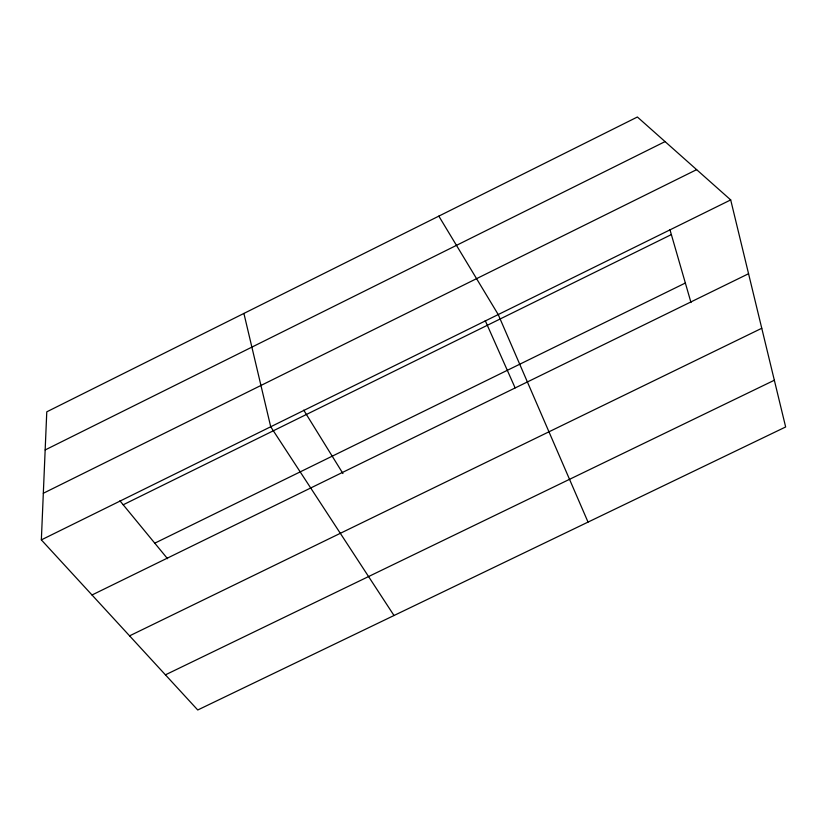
<?xml version="1.0" encoding="UTF-8"?>
<svg xmlns="http://www.w3.org/2000/svg" width="827" height="827" viewBox="0 0 827 827"><rect width="100%" height="100%" fill="white"/><g stroke="black" fill="none" stroke-linecap="round" stroke-linejoin="round"><path stroke-width="1.24" d="M41.35 539.886L46.777 411.825L637.39 117.01L730.696 199.917L785.65 426.97L197.746 709.99L41.35 539.886L730.696 199.917M45.165 449.95L665.073 141.603M43.324 493.264L696.634 169.649M123.202 504.78L671.359 234.589M154.773 543.184L685.356 283.02M92.014 594.995L748.559 273.727M129.581 635.849L761.76 328.278M165.421 674.842L774.341 380.234M119.925 500.8L167.55 558.711M394.003 615.505L270.718 426.763L243.903 313.433M303.736 410.151L342.936 473.52M438.827 216.126L498.226 314.56L588.038 522.106M485.242 320.628L515.107 387.853M669.942 229.679L691 302.568"/></g></svg>
